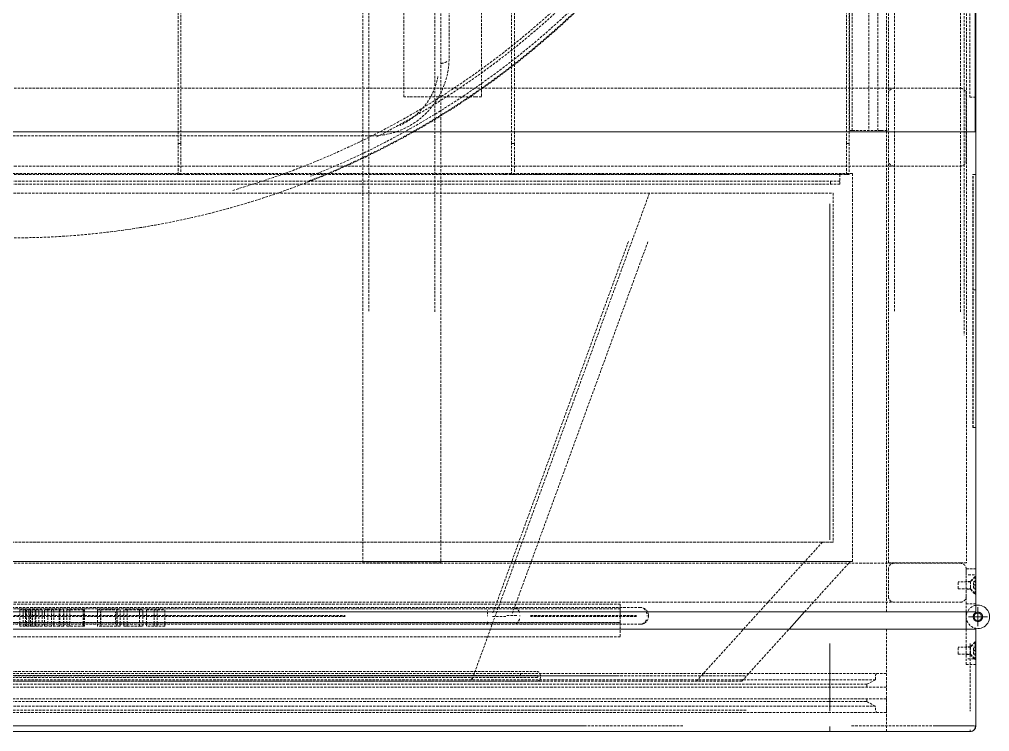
# Model space of a CAD drawing. Header units: millimetres. Extents: x 1242 to 5715, y 197 to 5386.
# Drawn here: x 3369.9 to 3868.5, y 4289.8 to 4655.7 of the extents above; entities that cross this region are included whole.
import ezdxf

# ---------------------------------------------------------------- set-up
doc = ezdxf.new("R2010")
doc.units = ezdxf.units.MM
doc.linetypes.add('HIDDEN', pattern=[1.905, 1.27, -0.635])

# ---------------------------------------------------------------- blocks, each defined once
blk = doc.blocks.new('SW_CENTERMARKSYMBOL_18')
at = {"color": 0, "linetype": 'Continuous', "lineweight": 0}
for p, q in [((-2.5, 0), (-4.89, 0)), ((0, 0), (-2.5, 0)), ((0, 2.5), (0, 4.89)), ((0, 0), (0, 2.5)), ((0, 0), (0, -2.5)), ((0, 0), (2.5, 0)), ((2.5, 0), (4.89, 0)), ((0, -2.5), (0, -4.89))]:
    blk.add_line(p, q, dxfattribs=at)

msp = doc.modelspace()

# ---------------------------------------------------------------- linework, layer by layer
at = {"color": 7, "linetype": 'HIDDEN', "lineweight": 0}
for p, q in [((3815.48, 4351.33), (3815.48, 5298.69)), ((3796.51, 5248.58), (3796.51, 4598.58)), ((3797.94, 4598.58), (3797.94, 5248.58)), ((3806.5, 5248.58), (3806.5, 4598.58)), ((3811.05, 4598.58), (3811.05, 5248.58)), ((3811.05, 4598.58), (3811.05, 5248.58)), ((3546.48, 4376.5), (3546.48, 5236.03)), ((3567.4, 4615.93), (3567.4, 5236.71)), ((3586.48, 5236.03), (3586.48, 4376.5)), ((3607.4, 5236.71), (3607.4, 4615.93)), ((3816.48, 4617.54), (3816.48, 5238.92)), ((3816.58, 4617.51), (3816.58, 5236.03)), ((3856.58, 5236.03), (3856.58, 4376.5)), ((3590.71, 4635.9), (3590.71, 5169.32)), ((3855.48, 5156.59), (3855.48, 4493.43)), ((3549.48, 5107.1), (3549.48, 4505.43)), ((3583.48, 4505.43), (3583.48, 5107.1)), ((3819.58, 5107.1), (3819.58, 4505.43)), ((3853.58, 4505.43), (3853.58, 5107.1)), ((3858.27, 5081.64), (3858.27, 4615.86)), ((3451.46, 4815.43), (3451.46, 4592.01)), ((3452.89, 4592.01), (3452.89, 4815.43)), ((3622.85, 4592.01), (3622.85, 4815.43)), ((3624.28, 4815.43), (3624.28, 4592.01)), ((3794.95, 4592.01), (3794.95, 4815.43)), ((3796.39, 4815.43), (3796.39, 4592.01)), ((2879.48, 4620.37), (3853.48, 4620.37)), ((3816.48, 4583.37), (3816.48, 4617.37)), ((3856.48, 4617.37), (3856.48, 4583.37)), ((3570.4, 4615.93), (3567.4, 4615.93)), ((3604.4, 4615.93), (3570.4, 4615.93)), ((3607.4, 4615.93), (3604.4, 4615.93)), ((3858.27, 4615.86), (3861.48, 4615.86)), ((3495.55, 4598.02), (3238.13, 4598.02)), ((3797.94, 4598.58), (3796.51, 4598.58)), ((3797.94, 4598.58), (3812.74, 4598.58)), ((3550.71, 4595.9), (3182.97, 4595.9)), ((3550.71, 4595.92), (3550.71, 4596.22)), ((3451.46, 4576.1), (3451.46, 4592.01)), ((3451.68, 4592.01), (3452.68, 4592.01)), ((3452.89, 4592.01), (3452.89, 4576.1)), ((3622.85, 4576.1), (3622.85, 4592.01)), ((3623.06, 4592.01), (3624.07, 4592.01)), ((3624.28, 4592.01), (3624.28, 4576.1)), ((3795.17, 4592.01), (3796.17, 4592.01)), ((3796.39, 4592.01), (3796.39, 4576.1)), ((3816.58, 4376.5), (3816.58, 4583.22)), ((2879.61, 4580.37), (3853.36, 4580.37)), ((3853.47, 4580.37), (3853.37, 4580.37)), ((3798.04, 4576.54), (2935.9, 4576.54)), ((3791.61, 4572.6), (2941.35, 4572.6)), ((3281.5, 4576.1), (3451.46, 4576.1)), ((3452.89, 4576.1), (3451.46, 4576.1)), ((3619.51, 4576.1), (3456.24, 4576.1)), ((3624.28, 4576.1), (3622.85, 4576.1)), ((3624.28, 4576.1), (3791.61, 4576.1)), ((3791.61, 4576.1), (3624.28, 4576.1)), ((3786.77, 4571.33), (3786.77, 4572.38)), ((3791.61, 4576.1), (3791.61, 4571.1)), ((3796.39, 4576.1), (3794.95, 4576.1)), ((3798.04, 4377.24), (3798.04, 4576.54)), ((3859.81, 4516.8), (3859.81, 4576.09)), ((3861.48, 4576.09), (3859.81, 4576.09)), ((3859.85, 4576.09), (3860.09, 4576.09)), ((3859.85, 4516.8), (3859.85, 4576.09)), ((3860.09, 4516.8), (3860.09, 4576.09)), ((3791.61, 4571.1), (2941.35, 4571.1)), ((2945.9, 4566.54), (3788.04, 4566.54)), ((3693.73, 4566.54), (3602.25, 4315.78)), ((3788.04, 4566.54), (3788.04, 4387.24)), ((3682.92, 4541.69), (3613.22, 4350.62)), ((3623.26, 4350.62), (3692.96, 4541.69)), ((3861.48, 4516.8), (3859.81, 4516.8)), ((3859.81, 4446.08), (3859.81, 4516.8)), ((3861.48, 4516.8), (3859.81, 4516.8)), ((3859.85, 4516.8), (3860.09, 4516.8)), ((3859.85, 4446.08), (3859.85, 4516.8)), ((3860.09, 4446.08), (3860.09, 4516.8)), ((3861.48, 4446.08), (3859.81, 4446.08)), ((3859.85, 4446.08), (3860.09, 4446.08)), ((3788.04, 4387.24), (2945.9, 4387.24)), ((2950.33, 4387.24), (3782.63, 4387.24)), ((3782.63, 4387.24), (3717.87, 4315.78)), ((3782.63, 4387.24), (3788.04, 4387.24)), ((3788.04, 4387.24), (3788.04, 4387.24)), ((2879.48, 4376.33), (3853.48, 4376.33)), ((2935.9, 4377.24), (3798.04, 4377.24)), ((3796.9, 4377.24), (2936.06, 4377.24)), ((3549.48, 4376.5), (3546.48, 4376.5)), ((3583.48, 4376.5), (3549.48, 4376.5)), ((3586.48, 4376.5), (3583.48, 4376.5)), ((3773.42, 4351.33), (3796.9, 4377.24)), ((3798.04, 4377.24), (3796.9, 4377.24)), ((3798.04, 4377.24), (3798.04, 4377.24)), ((3816.48, 4373.33), (3816.48, 4359.33)), ((3819.58, 4376.5), (3816.58, 4376.5)), ((3853.58, 4376.5), (3819.58, 4376.5)), ((3856.58, 4376.5), (3853.58, 4376.5)), ((3856.48, 4359.33), (3856.48, 4373.33)), ((3856.51, 4370.4), (3856.51, 4373.4)), ((3856.51, 4373.4), (3861.48, 4373.4)), ((3856.51, 4355.4), (3856.51, 4370.4)), ((3860.74, 4370.4), (3857.25, 4370.4)), ((3860.76, 4370.4), (3857.26, 4370.4)), ((3861.02, 4369.61), (3858.65, 4366.99)), ((3861.11, 4369.41), (3858.74, 4366.79)), ((3861.02, 4369.61), (3861.02, 4360.39)), ((3861.51, 4369.61), (3861.02, 4369.61)), ((3861.11, 4369.41), (3861.11, 4360.59)), ((3861.49, 4369.41), (3861.11, 4369.41)), ((3861.49, 4369.41), (3861.49, 4360.59)), ((3858.74, 4366.79), (3852.36, 4366.73)), ((3852.36, 4363.27), (3852.36, 4366.73)), ((3852.36, 4363.27), (3858.74, 4363.21)), ((3858.65, 4366.99), (3856.51, 4366.97)), ((3856.51, 4363.03), (3858.65, 4363.01)), ((3858.65, 4366.99), (3858.65, 4363.01)), ((3858.65, 4363.01), (3861.02, 4360.39)), ((3858.74, 4366.79), (3858.74, 4363.21)), ((3858.74, 4363.21), (3861.11, 4360.59)), ((3860.25, 4365.18), (3860.25, 4366.91)), ((3861.49, 4366.91), (3860.25, 4366.91)), ((3861.49, 4365.18), (3860.25, 4365.18)), ((3860.25, 4363.46), (3860.25, 4365.18)), ((3860.25, 4363.46), (3861.49, 4363.46)), ((3861.02, 4360.39), (3861.51, 4360.39)), ((3861.11, 4360.59), (3861.49, 4360.59)), ((2879.61, 4356.33), (3853.36, 4356.33)), ((3689.17, 4353.57), (3043.79, 4353.57)), ((3678.68, 4355.37), (3057.66, 4355.37)), ((3678.68, 4352.94), (3057.66, 4352.94)), ((3585.53, 4352.94), (3150.82, 4352.94)), ((3678.68, 4355.37), (3678.68, 4352.94)), ((3678.68, 4352.94), (3678.68, 4345.7)), ((3853.37, 4356.33), (3853.47, 4356.33)), ((3861.48, 4355.4), (3856.51, 4355.4)), ((3856.51, 4351.33), (3856.51, 4355.4)), ((3195.65, 4349.57), (3537.31, 4349.57)), ((3537.31, 4349), (3195.65, 4349)), ((3370.1, 4352.35), (3370.1, 4343.97)), ((3370.1, 4352.35), (3374.77, 4352.35)), ((3371.83, 4343.97), (3371.83, 4352.35)), ((3373.13, 4343.97), (3373.13, 4352.35)), ((3373.58, 4352.35), (3373.58, 4343.97)), ((3374.77, 4343.97), (3374.77, 4352.35)), ((3374.77, 4352.35), (3376.53, 4352.35)), ((3374.98, 4345.22), (3374.98, 4351.09)), ((3375.67, 4343.97), (3375.67, 4352.35)), ((3376.53, 4352.35), (3376.53, 4343.97)), ((3376.53, 4352.35), (3381.6, 4352.35)), ((3376.59, 4345.22), (3376.59, 4351.09)), ((3377.95, 4352.35), (3377.95, 4343.97)), ((3378.44, 4343.97), (3378.44, 4352.35)), ((3379.86, 4343.97), (3379.86, 4352.35)), ((3381.6, 4343.97), (3381.6, 4352.35)), ((3382.8, 4343.97), (3382.8, 4352.35)), ((3384.46, 4352.35), (3382.8, 4352.35)), ((3384.46, 4352.35), (3384.46, 4343.97)), ((3384.46, 4352.35), (3390.36, 4352.35)), ((3386.37, 4352.35), (3386.37, 4343.97)), ((3387.55, 4352.35), (3387.55, 4343.97)), ((3390.36, 4352.35), (3390.36, 4343.97)), ((3390.36, 4352.35), (3392.61, 4352.35)), ((3390.7, 4352.35), (3390.7, 4343.97)), ((3392.61, 4352.35), (3392.61, 4343.97)), ((3392.61, 4352.35), (3392.83, 4352.35)), ((3392.83, 4352.35), (3392.83, 4343.97)), ((3394.21, 4352.35), (3394.21, 4343.97)), ((3394.21, 4352.35), (3403.14, 4352.35)), ((3395.87, 4352.35), (3395.87, 4343.97)), ((3402.68, 4352.35), (3402.68, 4343.97)), ((3403.14, 4352.35), (3403.14, 4343.97)), ((3403.32, 4352.35), (3403.14, 4352.35)), ((3403.32, 4352.35), (3403.32, 4343.97)), ((3410.04, 4343.97), (3410.04, 4352.35)), ((3411.53, 4345.22), (3411.53, 4351.09)), ((3411.79, 4352.35), (3411.79, 4343.97)), ((3419.37, 4345.22), (3419.37, 4351.09)), ((3419.98, 4343.97), (3419.98, 4352.35)), ((3420.22, 4351.09), (3420.22, 4345.22)), ((3421.72, 4352.35), (3421.72, 4343.97)), ((3423.66, 4352.35), (3423.66, 4343.97)), ((3425.31, 4352.35), (3423.66, 4352.35)), ((3425.31, 4352.35), (3425.31, 4343.97)), ((3431.66, 4343.97), (3431.66, 4352.35)), ((3431.66, 4352.35), (3433.32, 4352.35)), ((3433.32, 4343.97), (3433.32, 4352.35)), ((3435.16, 4352.35), (3444.73, 4352.35)), ((3435.16, 4352.35), (3435.16, 4343.97)), ((3439.12, 4352.35), (3439.12, 4343.97)), ((3440.77, 4352.35), (3440.77, 4343.97)), ((3444.73, 4352.35), (3444.73, 4343.97)), ((3610.53, 4350.17), (3610.53, 4352.4)), ((3610.53, 4349.48), (3610.53, 4349.09)), ((3627.13, 4349.09), (3627.13, 4349.48)), ((3632.6, 4349.57), (3687.02, 4349.57)), ((3687.02, 4349), (3632.6, 4349)), ((3692.49, 4349.48), (3692.49, 4349.09)), ((3693.16, 4349.57), (3693.16, 4349.57)), ((3693.16, 4349), (3693.16, 4349)), ((3693.17, 4349.57), (3693.17, 4349)), ((3862.51, 4350.77), (3862.51, 4351.17)), ((3862.51, 4351.17), (3862.51, 4350.77)), ((3862.51, 4350.77), (3862.51, 4351.17)), ((3689.17, 4345), (3043.79, 4345)), ((3057.66, 4345.81), (3678.68, 4345.81)), ((3678.68, 4345.7), (3057.66, 4345.7)), ((3150.82, 4345.81), (3585.53, 4345.81)), ((3374.77, 4343.97), (3370.1, 4343.97)), ((3376.53, 4343.97), (3374.77, 4343.97)), ((3381.6, 4343.97), (3376.53, 4343.97)), ((3382.8, 4343.97), (3384.46, 4343.97)), ((3390.36, 4343.97), (3384.46, 4343.97)), ((3392.61, 4343.97), (3390.36, 4343.97)), ((3392.83, 4343.97), (3392.61, 4343.97)), ((3403.14, 4343.97), (3394.21, 4343.97)), ((3403.14, 4343.97), (3403.32, 4343.97)), ((3423.66, 4343.97), (3425.31, 4343.97)), ((3431.66, 4343.97), (3433.32, 4343.97)), ((3444.73, 4343.97), (3435.16, 4343.97)), ((3610.53, 4345.06), (3610.53, 4346.17)), ((3678.68, 4345.7), (3678.68, 4338.57)), ((3862.51, 4346.5), (3862.51, 4346.89)), ((3862.51, 4346.5), (3862.51, 4346.89)), ((3678.68, 4338.57), (3057.66, 4338.57)), ((3741.2, 4315.78), (3765.44, 4342.53)), ((3815.48, 4289.85), (3815.48, 4342.53)), ((3856.51, 4342.53), (3856.51, 4327.27)), ((3861.47, 4292.85), (3861.47, 4342.53)), ((3786.47, 4335.07), (3786.47, 4300.3)), ((3858.74, 4333.22), (3852.36, 4333.16)), ((3852.36, 4329.7), (3852.36, 4333.16)), ((3858.65, 4333.42), (3856.51, 4333.4)), ((3858.48, 4335.07), (3858.48, 4300.3)), ((3861.02, 4336.04), (3858.65, 4333.42)), ((3858.65, 4333.42), (3858.65, 4329.44)), ((3861.11, 4335.84), (3858.74, 4333.22)), ((3858.74, 4333.22), (3858.74, 4329.64)), ((3860.25, 4331.43), (3860.25, 4333.16)), ((3861.49, 4333.16), (3860.25, 4333.16)), ((3861.02, 4331.43), (3861.02, 4336.04)), ((3861.51, 4336.04), (3861.02, 4336.04)), ((3861.11, 4335.84), (3861.11, 4327.02)), ((3861.49, 4335.84), (3861.11, 4335.84)), ((3861.49, 4335.84), (3861.49, 4327.02)), ((3852.36, 4329.7), (3858.74, 4329.64)), ((3856.51, 4329.46), (3858.65, 4329.44)), ((3858.65, 4329.44), (3861.02, 4326.82)), ((3858.74, 4329.64), (3861.11, 4327.02)), ((3861.49, 4331.43), (3860.25, 4331.43)), ((3860.25, 4329.71), (3860.25, 4331.43)), ((3860.25, 4329.71), (3861.49, 4329.71)), ((3861.02, 4326.82), (3861.02, 4331.43)), ((3856.51, 4324.27), (3856.51, 4327.27)), ((3861.48, 4324.27), (3856.51, 4324.27)), ((3857.25, 4327.27), (3860.74, 4327.27)), ((3857.26, 4327.27), (3860.76, 4327.27)), ((3861.02, 4326.82), (3861.51, 4326.82)), ((3861.11, 4327.02), (3861.49, 4327.02)), ((3676.86, 4318.56), (3056.1, 4318.56)), ((3096.93, 4320.67), (3636.03, 4320.67)), ((3096.93, 4318.67), (3636.03, 4318.67)), ((3366.48, 4319.76), (3815.46, 4319.76)), ((3432.99, 4318.56), (3743.37, 4318.56)), ((3627.39, 4318.67), (3627.39, 4320.67)), ((3809.88, 4316.47), (3809.88, 4318.56)), ((3815.46, 4319.76), (3815.46, 4312.68)), ((3809.88, 4316.47), (2923.08, 4316.47)), ((3805.49, 4314.14), (2927.47, 4314.14)), ((3741.2, 4315.78), (2991.76, 4315.78)), ((3636.03, 4317.67), (3096.93, 4317.67)), ((3636.03, 4315.67), (3096.93, 4315.67)), ((3602.43, 4317.67), (3602.43, 4315.67)), ((3805.49, 4314.14), (3809.88, 4316.47)), ((3805.49, 4314.14), (3805.49, 4312.68)), ((3815.46, 4312.68), (2917.5, 4312.68)), ((3815.46, 4306.68), (2917.5, 4306.68)), ((2923.08, 4302.9), (3809.88, 4302.9)), ((2927.47, 4305.23), (3805.49, 4305.23)), ((3805.49, 4305.23), (3805.49, 4306.68)), ((3809.88, 4302.9), (3805.49, 4305.23)), ((3809.88, 4300.81), (3809.88, 4302.9)), ((3815.46, 4306.68), (3815.46, 4299.61)), ((3056.1, 4300.81), (3676.86, 4300.81)), ((3815.46, 4299.61), (3366.48, 4299.61)), ((3743.37, 4300.81), (3432.99, 4300.81)), ((3710.88, 4292.85), (3022.08, 4292.85)), ((3660.47, 4292.85), (3072.47, 4292.85)), ((3786.47, 4289.89), (3786.47, 4290.73)), ((3858.48, 4289.89), (3858.48, 4290.73)), ((3858.92, 4292.85), (3860.6, 4292.85)), ((3861, 4292.85), (3861.14, 4292.85)), ((3861.43, 4292.85), (3861.48, 4292.85))]:
    msp.add_line(p, q, dxfattribs=at)
at = {"color": 7, "linetype": 'Continuous', "lineweight": 15}
for p, q in [((3861.48, 5274.63), (3861.48, 4351.33)), ((3861.09, 4598), (3861.09, 5267.02)), ((3786.48, 4598), (2946.48, 4598)), ((3861.48, 4373.4), (3861.51, 4373.4)), ((3861.51, 4373.4), (3861.51, 4370.4)), ((3861.51, 4355.4), (3861.51, 4370.4)), ((3861.51, 4355.4), (3861.48, 4355.4)), ((3861.51, 4354.75), (3861.51, 4355.4)), ((3786.48, 4351.33), (2946.48, 4351.33)), ((3765.44, 4342.53), (3773.42, 4351.33)), ((3861.48, 4351.33), (3786.48, 4351.33)), ((3856.51, 4348.83), (3856.51, 4351.33)), ((3856.51, 4348.83), (3856.51, 4342.53)), ((3861.51, 4327.27), (3861.51, 4342.92)), ((2946.48, 4342.53), (3786.48, 4342.53)), ((3786.48, 4342.53), (3861.48, 4342.53)), ((3861.48, 4342.53), (3861.48, 4292.85)), ((3861.51, 4324.27), (3861.48, 4324.27)), ((3861.51, 4327.27), (3861.51, 4324.27)), ((3786.48, 4289.85), (2946.48, 4289.85))]:
    msp.add_line(p, q, dxfattribs=at)
at = {"color": 8, "linetype": 'Continuous', "lineweight": 15}
for p, q in [((3786.48, 4388.33), (3786.48, 4561)), ((3861.5, 4370.4), (3861.49, 4370.4)), ((3862.51, 4351.17), (3862.51, 4350.77)), ((3862.51, 4346.89), (3862.51, 4346.5)), ((3786.48, 4300.3), (3786.48, 4335.07)), ((3861.49, 4327.27), (3861.5, 4327.27)), ((3072.48, 4292.85), (3660.48, 4292.85)), ((3786.48, 4292.4), (3786.48, 4290.73))]:
    msp.add_line(p, q, dxfattribs=at)
at = {"color": 7, "linetype": 'Continuous', "lineweight": 15, "flags": 128}
for points in [[(3786.48, 4598), (3791.72, 4598), (3796.94, 4598), (3802.11, 4598), (3807.2, 4598), (3812.18, 4598), (3817.05, 4598), (3821.76, 4598), (3826.3, 4598), (3830.64, 4598), (3834.77, 4598), (3838.67, 4598), (3842.3, 4598), (3845.67, 4598), (3848.74, 4598), (3851.51, 4598), (3853.97, 4598), (3856.09, 4598), (3857.87, 4598), (3859.3, 4598), (3860.38, 4598), (3861.09, 4598)], [(3857.05, 4351.33), (3856.69, 4350.28), (3856.51, 4348.83)]]:
    msp.add_lwpolyline(points, dxfattribs=at)
at = {"color": 7, "linetype": 'HIDDEN', "lineweight": 0, "flags": 128}
for points in [[(3794.95, 4576.1), (3794.95, 4576.29), (3794.95, 4576.85), (3794.95, 4577.76), (3794.95, 4579.01), (3794.95, 4580.58), (3794.95, 4582.44), (3794.95, 4584.56), (3794.95, 4586.89), (3794.95, 4589.39), (3794.95, 4592.01)], [(3423.66, 4352.35), (3423.66, 4352.35)], [(3433.32, 4352.35), (3433.32, 4352.35)], [(3423.66, 4343.97), (3423.66, 4343.97)], [(3433.32, 4343.97), (3433.32, 4343.97)]]:
    msp.add_lwpolyline(points, dxfattribs=at)
at = {"color": 7, "linetype": 'Continuous', "lineweight": 15}
msp.add_circle((3862.51, 4348.83), 2.39, dxfattribs=at)
at = {"color": 7, "linetype": 'HIDDEN', "lineweight": 0}
for centre, radius, start, end in [((3550.71, 4635.9), 40, 270, 0), ((3623.49, 4350.09), 3.54, 16.6528, 73.0438), ((3689.17, 4349.57), 4, 360, 90), ((3688.6, 4349.89), 3.84, 7.9823, 61.4263), ((3862.51, 4348.83), 6, 99.5941, 155.4294), ((3623.24, 4348.68), 3.84, 298.5737, 352.0177), ((3689.17, 4349), 4, 270, 360), ((3862.51, 4348.83), 6, 180, 260.4059), ((3688.85, 4348.49), 3.54, 286.9562, 343.3472), ((3858.47, 4292.85), 3, 270, 360)]:
    msp.add_arc(centre, radius, start, end, dxfattribs=at)
at = {"color": 7, "linetype": 'Continuous', "lineweight": 15}
for centre, radius, start, end in [((3862.51, 4348.83), 6, 260.4059, 99.5941), ((3858.48, 4292.85), 3, 270, 360)]:
    msp.add_arc(centre, radius, start, end, dxfattribs=at)
at = {"color": 7, "linetype": 'HIDDEN', "lineweight": 0}
for major_axis, start_param, end_param in [((0, 2.5), 3.141593, 6.283185), ((0, 0.5), 3.141592, 6.283186)]:
    msp.add_ellipse((3636.03, 4318.17), major_axis=major_axis, ratio=0.672026, start_param=start_param, end_param=end_param, dxfattribs=at)
for points, knots in [([(3553.45, 4595.39), (3555.27, 4596.31), (3560.82, 4599.12), (3570.01, 4604.21), (3581.03, 4610.67), (3590.55, 4616.68), (3598.58, 4622.03), (3605.12, 4626.58), (3611.4, 4631.13), (3617.45, 4635.68), (3623.5, 4640.4), (3630.99, 4646.48), (3639.71, 4653.93), (3649.29, 4662.67), (3657.09, 4670.24), (3665.67, 4678.97), (3674.07, 4688.03), (3683.17, 4698.58), (3690.74, 4707.9), (3698, 4717.37), (3705.25, 4727.42), (3712.18, 4737.68), (3718.53, 4747.72), (3724.23, 4757.3), (3729.64, 4766.95), (3734.5, 4776.2), (3738.89, 4785.08), (3742.85, 4793.56), (3746.62, 4802.12), (3751.02, 4812.8), (3755.61, 4824.95), (3760.22, 4838.59), (3764.37, 4852.36), (3768.22, 4867.02), (3771.64, 4882.42), (3774.22, 4896.58), (3776.07, 4909), (3777.4, 4919.93), (3778.44, 4930.74), (3779.2, 4941.89), (3779.67, 4953.25), (3779.87, 4967.97), (3779.42, 4985.58), (3777.83, 5006.52), (3775.05, 5028.5), (3770.89, 5051.09), (3765.35, 5073.83), (3758.75, 5095.67), (3751.68, 5115.1), (3744.59, 5132.03), (3737.81, 5146.64), (3730.37, 5161.13), (3722.28, 5175.48), (3713.36, 5189.92), (3703.69, 5204.21), (3693.2, 5218.37), (3682.12, 5232.09), (3670.51, 5245.26), (3659.61, 5256.63), (3649.64, 5266.3), (3640.6, 5274.57), (3631.48, 5282.44), (3622.44, 5289.79), (3613.07, 5296.99), (3603.04, 5304.25), (3593.22, 5310.9), (3584.15, 5316.69), (3576.38, 5321.39), (3568.94, 5325.68), (3561.73, 5329.67), (3556.88, 5332.19), (3554.38, 5333.49)], [0, 0, 0, 0, 0.00673, 0.020503, 0.034598, 0.048798, 0.057605, 0.066413, 0.075019, 0.08319, 0.091359, 0.10029, 0.11499, 0.129132, 0.143027, 0.15079, 0.169479, 0.183704, 0.196705, 0.209042, 0.223014, 0.237524, 0.249847, 0.262169, 0.274238, 0.286308, 0.29659, 0.306866, 0.317142, 0.327422, 0.344922, 0.35993, 0.374856, 0.392322, 0.409864, 0.426829, 0.439734, 0.451228, 0.463099, 0.475534, 0.488041, 0.500576, 0.52403, 0.54605, 0.569772, 0.597009, 0.621684, 0.64685, 0.672171, 0.689762, 0.707337, 0.725227, 0.743417, 0.761613, 0.781155, 0.800256, 0.819651, 0.839253, 0.85809, 0.871543, 0.885005, 0.898461, 0.911249, 0.923367, 0.937394, 0.952055, 0.962446, 0.972842, 0.981988, 0.990743, 1, 1, 1, 1]), ([(3365.3, 4543.45), (3371.36, 4543.53), (3383.15, 4543.67), (3400.32, 4544.81), (3416.46, 4546.47), (3431.57, 4548.61), (3445.57, 4551.1), (3458.46, 4553.82), (3470.27, 4556.69), (3481.09, 4559.64), (3490.99, 4562.6), (3499.97, 4565.53), (3508.14, 4568.38), (3515.78, 4571.22), (3523.2, 4574.14), (3533.01, 4578.22), (3545.17, 4583.68), (3561.05, 4591.55), (3578.18, 4601), (3596.32, 4612.24), (3613.93, 4624.43), (3630.89, 4637.51), (3647.17, 4651.42), (3662.72, 4666.15), (3677.5, 4681.64), (3691.48, 4697.87), (3704.62, 4714.79), (3716.87, 4732.35), (3728.22, 4750.52), (3738.63, 4769.23), (3748.08, 4788.45), (3756.54, 4808.13), (3763.99, 4828.21), (3770.4, 4848.64), (3775.78, 4869.38), (3780.09, 4890.36), (3783.33, 4911.53), (3785.49, 4932.84), (3786.56, 4954.23), (3786.55, 4975.64), (3785.44, 4997.03), (3783.26, 5018.34), (3779.99, 5039.5), (3775.65, 5060.48), (3770.25, 5081.2), (3763.81, 5101.63), (3756.33, 5121.7), (3747.85, 5141.36), (3738.38, 5160.57), (3727.94, 5179.28), (3716.57, 5197.42), (3704.29, 5214.97), (3691.68, 5231.17), (3678.9, 5246.07), (3666.07, 5259.73), (3652.66, 5272.82), (3638.64, 5285.24), (3628.33, 5293.86), (3622.55, 5298.13), (3621.8, 5298.69)], [0, 0, 0, 0, 0.017346, 0.033766, 0.04926, 0.063828, 0.077469, 0.089966, 0.101569, 0.112278, 0.122094, 0.13117, 0.13932, 0.14689, 0.154497, 0.162152, 0.177327, 0.192686, 0.212906, 0.23334, 0.253781, 0.274221, 0.294662, 0.315103, 0.335543, 0.355984, 0.376425, 0.396865, 0.417306, 0.437747, 0.458187, 0.478628, 0.499069, 0.519509, 0.53995, 0.560391, 0.580831, 0.601272, 0.621713, 0.642153, 0.662594, 0.683034, 0.703475, 0.723916, 0.744356, 0.764797, 0.785238, 0.805678, 0.826119, 0.84656, 0.867, 0.887441, 0.907882, 0.925768, 0.943654, 0.96154, 0.979426, 0.997312, 1, 1, 1, 1]), ([(3722.5, 5183.27), (3724.08, 5180.75), (3729.42, 5172.23), (3737.52, 5157.17), (3746.78, 5138.23), (3755.32, 5118.09), (3763.06, 5096.83), (3769.78, 5074.51), (3775.19, 5052.18), (3779.3, 5029.95), (3782.18, 5007.92), (3783.85, 4986.18), (3784.4, 4964.66), (3783.85, 4943.14), (3782.18, 4921.4), (3779.3, 4899.36), (3775.19, 4877.14), (3769.78, 4854.81), (3763.06, 4832.49), (3755.33, 4811.23), (3746.77, 4791.09), (3737.55, 4772.12), (3727.32, 4753.49), (3716.07, 4735.29), (3703.84, 4717.59), (3690.66, 4700.48), (3676.59, 4684.03), (3661.66, 4668.31), (3645.93, 4653.38), (3629.48, 4639.3), (3612.37, 4626.12), (3594.67, 4613.89), (3576.47, 4602.64), (3557.84, 4592.42), (3538.89, 4583.15), (3525.95, 4577.81), (3519.51, 4575.15)], [0, 0, 0, 0, 0.012195, 0.041308, 0.070194, 0.098819, 0.131171, 0.163098, 0.194559, 0.225518, 0.255943, 0.285805, 0.315082, 0.344359, 0.374222, 0.404647, 0.435605, 0.467066, 0.498993, 0.531346, 0.559971, 0.588856, 0.61797, 0.647275, 0.676737, 0.706316, 0.735975, 0.765673, 0.795371, 0.82503, 0.854609, 0.884071, 0.913376, 0.94249, 0.971375, 1, 1, 1, 1]), ([(3518.75, 4572.78), (3519.24, 4572.96), (3526.32, 4575.52), (3539.66, 4581.48), (3558.76, 4590.64), (3577.46, 4600.95), (3595.75, 4612.24), (3613.53, 4624.53), (3630.72, 4637.77), (3647.25, 4651.91), (3663.05, 4666.91), (3678.05, 4682.71), (3692.19, 4699.24), (3705.43, 4716.43), (3717.72, 4734.21), (3729.02, 4752.5), (3739.31, 4771.21), (3748.56, 4790.28), (3757.16, 4810.51), (3764.93, 4831.87), (3771.69, 4854.29), (3777.12, 4876.72), (3781.25, 4899.06), (3784.14, 4921.19), (3785.82, 4943.04), (3786.37, 4964.66), (3785.82, 4986.28), (3784.14, 5008.12), (3781.25, 5030.26), (3777.12, 5052.59), (3771.69, 5075.02), (3764.93, 5097.45), (3757.16, 5118.81), (3748.55, 5139.03), (3739.35, 5158.12), (3732.38, 5170.48), (3728.89, 5176.68)], [0, 0, 0, 0, 0.002177, 0.031092, 0.060271, 0.089679, 0.119282, 0.149043, 0.178922, 0.208881, 0.238881, 0.26888, 0.298839, 0.328719, 0.358479, 0.388082, 0.417491, 0.446669, 0.475584, 0.508265, 0.540516, 0.572296, 0.603568, 0.634302, 0.664467, 0.694041, 0.723615, 0.75378, 0.784514, 0.815786, 0.847566, 0.879817, 0.912498, 0.941413, 0.970591, 1, 1, 1, 1]), ([(3766.68, 4868.3), (3765.2, 4862.3), (3761.87, 4848.81), (3755.2, 4828.22), (3746.97, 4806.57), (3737.49, 4785.42), (3726.86, 4764.83), (3715.09, 4744.87), (3702.21, 4725.61), (3688.28, 4707.09), (3673.33, 4689.39), (3657.41, 4672.55), (3640.57, 4656.63), (3622.87, 4641.68), (3604.35, 4627.75), (3585.09, 4614.88), (3565.13, 4603.1), (3544.54, 4592.46), (3523.39, 4583.02), (3501.76, 4574.68), (3486.99, 4570.17), (3479.61, 4567.91)], [0, 0, 0, 0, 0.042553, 0.095745, 0.148936, 0.202128, 0.255319, 0.308511, 0.361702, 0.414894, 0.468085, 0.521277, 0.574468, 0.62766, 0.680851, 0.734043, 0.787234, 0.840426, 0.893617, 0.946809, 1, 1, 1, 1]), ([(3586.61, 4633.12), (3586.93, 4633.15), (3587.59, 4633.19), (3588.47, 4633.48), (3589.28, 4633.85), (3589.69, 4634.17), (3589.9, 4634.33)], [0, 0, 0, 0, 0.238041, 0.488484, 0.744242, 1, 1, 1, 1]), ([(3585.02, 4626.32), (3584.58, 4624.42), (3583.81, 4621.15), (3581.78, 4616.73), (3579.52, 4612.98), (3576.96, 4609.76), (3574.28, 4607.07), (3571.57, 4604.85), (3568.61, 4602.86), (3566.43, 4601.77), (3565.35, 4601.23)], [0, 0, 0, 0, 0.187405, 0.323336, 0.459249, 0.59367, 0.696136, 0.796966, 0.898541, 1, 1, 1, 1]), ([(3816.48, 4617.37), (3816.48, 4617.41), (3816.48, 4617.51), (3816.49, 4617.65), (3816.51, 4617.79), (3816.53, 4617.93), (3816.58, 4618.13), (3816.66, 4618.4), (3816.83, 4618.79), (3817.11, 4619.24), (3817.53, 4619.67), (3817.99, 4619.99), (3818.4, 4620.17), (3818.73, 4620.27), (3818.98, 4620.33), (3819.23, 4620.36), (3819.4, 4620.36), (3819.48, 4620.37)], [0, 0, 0, 0, 0.024499, 0.04924, 0.074247, 0.099543, 0.125149, 0.186007, 0.250202, 0.365957, 0.499979, 0.624941, 0.749917, 0.812815, 0.874961, 0.937589, 1, 1, 1, 1]), ([(3853.48, 4620.37), (3853.53, 4620.37), (3853.64, 4620.36), (3853.81, 4620.35), (3854.01, 4620.32), (3854.24, 4620.27), (3854.58, 4620.17), (3854.99, 4619.98), (3855.45, 4619.65), (3855.85, 4619.24), (3856.14, 4618.79), (3856.31, 4618.4), (3856.39, 4618.11), (3856.45, 4617.84), (3856.48, 4617.6), (3856.48, 4617.44), (3856.48, 4617.37)], [0, 0, 0, 0, 0.037055, 0.078706, 0.125053, 0.187198, 0.250099, 0.387029, 0.500046, 0.634064, 0.749831, 0.814019, 0.874888, 0.917375, 0.959044, 1, 1, 1, 1]), ([(3812.74, 4598.58), (3813.18, 4598.58), (3813.66, 4598.58), (3814.58, 4598.58), (3815.02, 4598.58), (3815.75, 4598.58), (3816.04, 4598.58), (3816.4, 4598.58), (3816.48, 4598.58), (3816.48, 4598.58)], [0, 0, 0, 0, 0.25, 0.25, 0.5, 0.5, 0.75, 0.75, 1, 1, 1, 1]), ([(3819.48, 4580.37), (3819.43, 4580.37), (3819.33, 4580.37), (3819.16, 4580.38), (3818.96, 4580.41), (3818.73, 4580.46), (3818.38, 4580.56), (3817.98, 4580.75), (3817.51, 4581.08), (3817.11, 4581.49), (3816.83, 4581.94), (3816.66, 4582.33), (3816.57, 4582.63), (3816.52, 4582.89), (3816.49, 4583.13), (3816.48, 4583.29), (3816.48, 4583.37)], [0, 0, 0, 0, 0.0370551, 0.0787055, 0.1250529, 0.1871978, 0.2500992, 0.3870294, 0.5000458, 0.634064, 0.7498305, 0.8140187, 0.8748878, 0.9173753, 0.9590441, 1, 1, 1, 1]), ([(3856.48, 4583.37), (3856.48, 4583.32), (3856.48, 4583.23), (3856.47, 4583.08), (3856.45, 4582.94), (3856.43, 4582.8), (3856.39, 4582.6), (3856.31, 4582.33), (3856.14, 4581.94), (3855.85, 4581.49), (3855.44, 4581.07), (3854.97, 4580.74), (3854.57, 4580.56), (3854.24, 4580.46), (3853.99, 4580.41), (3853.74, 4580.37), (3853.57, 4580.37), (3853.48, 4580.37)], [0, 0, 0, 0, 0.024499, 0.04924, 0.074246, 0.099543, 0.125149, 0.186007, 0.250202, 0.365957, 0.499979, 0.624941, 0.749917, 0.812815, 0.874961, 0.937589, 1, 1, 1, 1]), ([(3452.89, 4576.1), (3452.89, 4576.1), (3452.96, 4576.1), (3453.29, 4576.1), (3453.55, 4576.1), (3454.2, 4576.1), (3454.59, 4576.1), (3455.42, 4576.1), (3455.84, 4576.1), (3456.24, 4576.1)], [0, 0, 0, 0, 0.25, 0.25, 0.5, 0.5, 0.75, 0.75, 1, 1, 1, 1]), ([(3622.67, 4576.1), (3622.67, 4576.1), (3622.6, 4576.1), (3622.09, 4576.1), (3621.21, 4576.1), (3620.27, 4576.1), (3619.7, 4576.1), (3619.51, 4576.1)], [0, 0, 0, 0, 0.039142, 0.322585, 0.599329, 0.863774, 1, 1, 1, 1]), ([(3794.78, 4576.1), (3794.77, 4576.1), (3794.7, 4576.1), (3794.2, 4576.1), (3793.32, 4576.1), (3792.38, 4576.1), (3791.81, 4576.1), (3791.61, 4576.1)], [0, 0, 0, 0, 0.039141, 0.322585, 0.599329, 0.863774, 1, 1, 1, 1]), ([(3819.48, 4376.33), (3819.43, 4376.33), (3819.33, 4376.33), (3819.16, 4376.31), (3818.96, 4376.29), (3818.73, 4376.24), (3818.38, 4376.13), (3817.98, 4375.94), (3817.51, 4375.62), (3817.12, 4375.21), (3816.83, 4374.76), (3816.66, 4374.36), (3816.57, 4374.07), (3816.52, 4373.8), (3816.49, 4373.57), (3816.48, 4373.41), (3816.48, 4373.33)], [0, 0, 0, 0, 0.037055, 0.078706, 0.125053, 0.187198, 0.250099, 0.387029, 0.500046, 0.634064, 0.749831, 0.814019, 0.874888, 0.917375, 0.959044, 1, 1, 1, 1]), ([(3856.48, 4373.33), (3856.48, 4373.38), (3856.48, 4373.47), (3856.47, 4373.61), (3856.45, 4373.75), (3856.43, 4373.89), (3856.39, 4374.1), (3856.31, 4374.36), (3856.14, 4374.76), (3855.85, 4375.21), (3855.44, 4375.63), (3854.97, 4375.95), (3854.57, 4376.14), (3854.24, 4376.24), (3853.99, 4376.29), (3853.73, 4376.32), (3853.57, 4376.33), (3853.48, 4376.33)], [0, 0, 0, 0, 0.024499, 0.04924, 0.074246, 0.099543, 0.125149, 0.186007, 0.250202, 0.365957, 0.499979, 0.624941, 0.749917, 0.812815, 0.874961, 0.937589, 1, 1, 1, 1]), ([(3816.48, 4359.33), (3816.48, 4359.28), (3816.48, 4359.19), (3816.49, 4359.05), (3816.51, 4358.91), (3816.53, 4358.77), (3816.58, 4358.56), (3816.66, 4358.3), (3816.83, 4357.9), (3817.12, 4357.45), (3817.53, 4357.03), (3817.99, 4356.71), (3818.4, 4356.52), (3818.73, 4356.42), (3818.98, 4356.37), (3819.23, 4356.34), (3819.4, 4356.33), (3819.48, 4356.33)], [0, 0, 0, 0, 0.024499, 0.04924, 0.074247, 0.099543, 0.125149, 0.186007, 0.250202, 0.365957, 0.499979, 0.624941, 0.749917, 0.812815, 0.874961, 0.937589, 1, 1, 1, 1]), ([(3853.48, 4356.33), (3853.53, 4356.33), (3853.64, 4356.33), (3853.81, 4356.35), (3854.01, 4356.37), (3854.24, 4356.42), (3854.58, 4356.53), (3854.99, 4356.72), (3855.45, 4357.04), (3855.85, 4357.45), (3856.14, 4357.9), (3856.31, 4358.3), (3856.39, 4358.59), (3856.45, 4358.86), (3856.48, 4359.09), (3856.48, 4359.25), (3856.48, 4359.33)], [0, 0, 0, 0, 0.037055, 0.078706, 0.125053, 0.187198, 0.250099, 0.387029, 0.500046, 0.634064, 0.749831, 0.814019, 0.874888, 0.917375, 0.959044, 1, 1, 1, 1]), ([(3410.04, 4352.35), (3410.04, 4352.35), (3410.6, 4352.35), (3411.71, 4352.35), (3412.83, 4352.35), (3414.22, 4352.35), (3415.89, 4352.35), (3416.97, 4352.35), (3417.95, 4352.35), (3418.84, 4352.35), (3419.73, 4352.35), (3420.43, 4352.35), (3420.95, 4352.35), (3421.47, 4352.35), (3421.72, 4352.35), (3421.72, 4352.35)], [-5, -5, -5, -5, -4, -4, -4, -3, -3, -3, -2, -2, -2, -1, -1, -1, 0, 0, 0, 0]), ([(3431.66, 4352.35), (3431.66, 4352.35), (3431.66, 4352.35), (3431.66, 4352.35), (3431.66, 4352.35), (3431.41, 4352.35), (3430.89, 4352.35), (3430.37, 4352.35), (3429.54, 4352.35), (3428.39, 4352.35), (3427.71, 4352.35), (3427.13, 4352.35), (3426.66, 4352.35), (3426.18, 4352.35), (3425.84, 4352.35), (3425.63, 4352.35), (3425.42, 4352.35), (3425.31, 4352.35), (3425.31, 4352.35), (3425.31, 4352.35), (3425.31, 4352.35), (3425.31, 4352.35)], [-16, -16, -16, -16, -15, -15, -15, -14, -14, -14, -13, -13, -13, -12, -12, -12, -11, -11, -11, -10, -10, -10, -9, -9, -9, -9]), ([(3613, 4349), (3613.8, 4349), (3616.23, 4349), (3618.45, 4349), (3619.93, 4349)], [0, 0, 0, 0, 0.3289036, 1, 1, 1, 1]), ([(3625.5, 4349.57), (3625, 4349.57), (3623.47, 4349.57), (3621.36, 4349.57), (3619.93, 4349.57)], [0, 0, 0, 0, 0.328904, 1, 1, 1, 1]), ([(3421.72, 4343.97), (3421.72, 4343.97), (3421.47, 4343.97), (3420.95, 4343.97), (3420.43, 4343.97), (3419.73, 4343.97), (3418.84, 4343.97), (3417.95, 4343.97), (3416.97, 4343.97), (3415.89, 4343.97), (3414.22, 4343.97), (3412.83, 4343.97), (3411.71, 4343.97), (3410.6, 4343.97), (3410.04, 4343.97), (3410.04, 4343.97)], [-5, -5, -5, -5, -4, -4, -4, -3, -3, -3, -2, -2, -2, -1, -1, -1, 0, 0, 0, 0]), ([(3425.31, 4343.97), (3425.31, 4343.97), (3425.31, 4343.97), (3425.31, 4343.97), (3425.31, 4343.97), (3425.42, 4343.97), (3425.63, 4343.97), (3425.84, 4343.97), (3426.18, 4343.97), (3426.66, 4343.97), (3427.13, 4343.97), (3427.71, 4343.97), (3428.39, 4343.97), (3429.54, 4343.97), (3430.37, 4343.97), (3430.89, 4343.97), (3431.41, 4343.97), (3431.66, 4343.97), (3431.66, 4343.97), (3431.66, 4343.97), (3431.66, 4343.97), (3431.66, 4343.97)], [-16, -16, -16, -16, -15, -15, -15, -14, -14, -14, -13, -13, -13, -12, -12, -12, -11, -11, -11, -10, -10, -10, -9, -9, -9, -9]), ([(3809.88, 4318.56), (3809.88, 4318.59), (3809.89, 4318.65), (3809.9, 4318.74), (3809.91, 4318.83), (3809.94, 4318.92), (3809.97, 4319.01), (3810.03, 4319.14), (3810.14, 4319.31), (3810.3, 4319.47), (3810.48, 4319.6), (3810.68, 4319.69), (3810.86, 4319.74), (3810.99, 4319.76), (3811.06, 4319.76), (3811.08, 4319.76)], [0, 0, 0, 0, 0.039176, 0.079231, 0.120278, 0.162409, 0.2057, 0.250212, 0.365971, 0.500012, 0.609324, 0.749962, 0.877298, 0.950255, 1, 1, 1, 1]), ([(3811.08, 4299.61), (3811.05, 4299.61), (3810.99, 4299.61), (3810.89, 4299.62), (3810.79, 4299.64), (3810.65, 4299.69), (3810.48, 4299.76), (3810.3, 4299.9), (3810.14, 4300.06), (3810.02, 4300.24), (3809.95, 4300.4), (3809.91, 4300.54), (3809.89, 4300.67), (3809.89, 4300.76), (3809.88, 4300.81)], [0, 0, 0, 0, 0.055363, 0.121838, 0.174858, 0.250118, 0.387977, 0.500093, 0.634121, 0.749909, 0.81618, 0.879776, 0.940939, 1, 1, 1, 1]), ([(3797.6, 4292.85), (3800.38, 4292.85), (3806.38, 4292.85), (3815.26, 4292.85), (3824.07, 4292.85), (3832.3, 4292.85), (3837.1, 4292.85), (3839.51, 4292.85)], [0, 0, 0, 0, 0.177051, 0.382788, 0.588525, 0.794263, 1, 1, 1, 1])]:
    msp.add_open_spline(points, degree=3, knots=knots, dxfattribs=at)
at = {"color": 7, "linetype": 'Continuous', "lineweight": 15}
for points, knots in [([(3862.51, 4351.22), (3862.35, 4351.22), (3862.2, 4351.2), (3861.89, 4351.14), (3861.74, 4351.1), (3861.45, 4350.98), (3861.31, 4350.9), (3861.05, 4350.73), (3860.93, 4350.63), (3860.6, 4350.3), (3860.42, 4350.03), (3860.24, 4349.6), (3860.2, 4349.45), (3860.14, 4349.14), (3860.12, 4348.99), (3860.12, 4348.67), (3860.14, 4348.52), (3860.2, 4348.21), (3860.24, 4348.06), (3860.36, 4347.77), (3860.43, 4347.64), (3860.61, 4347.38), (3860.71, 4347.25), (3861.04, 4346.92), (3861.31, 4346.74), (3861.74, 4346.57), (3861.89, 4346.52), (3862.19, 4346.46), (3862.35, 4346.44), (3862.51, 4346.44)], [0, 0, 0, 0, 0.0625, 0.0625, 0.125, 0.125, 0.1875, 0.1875, 0.25, 0.25, 0.375, 0.375, 0.4375, 0.4375, 0.5, 0.5, 0.5625, 0.5625, 0.625, 0.625, 0.6875, 0.6875, 0.75, 0.75, 0.875, 0.875, 0.9375, 0.9375, 1, 1, 1, 1]), ([(3862.51, 4346.44), (3862.67, 4346.44), (3862.82, 4346.46), (3863.13, 4346.52), (3863.28, 4346.56), (3863.57, 4346.68), (3863.7, 4346.76), (3863.96, 4346.93), (3864.09, 4347.03), (3864.42, 4347.36), (3864.6, 4347.63), (3864.77, 4348.06), (3864.82, 4348.21), (3864.88, 4348.52), (3864.9, 4348.67), (3864.9, 4348.99), (3864.88, 4349.14), (3864.82, 4349.45), (3864.77, 4349.6), (3864.66, 4349.89), (3864.58, 4350.03), (3864.41, 4350.29), (3864.31, 4350.41), (3863.98, 4350.74), (3863.71, 4350.92), (3863.28, 4351.1), (3863.13, 4351.14), (3862.82, 4351.2), (3862.67, 4351.22), (3862.51, 4351.22)], [0, 0, 0, 0, 0.0625, 0.0625, 0.125, 0.125, 0.1875, 0.1875, 0.25, 0.25, 0.375, 0.375, 0.4375, 0.4375, 0.5, 0.5, 0.5625, 0.5625, 0.625, 0.625, 0.6875, 0.6875, 0.75, 0.75, 0.875, 0.875, 0.9375, 0.9375, 1, 1, 1, 1]), ([(3858.48, 4289.85), (3858.48, 4289.85), (3858.48, 4289.85), (3858.46, 4289.85), (3858.44, 4289.85), (3858.4, 4289.85), (3858.35, 4289.85), (3858.29, 4289.85), (3858.22, 4289.85), (3858.06, 4289.85), (3857.73, 4289.85), (3857.13, 4289.85), (3856.35, 4289.85), (3855.1, 4289.85), (3853.11, 4289.85), (3850.08, 4289.85), (3846.44, 4289.85), (3842.23, 4289.85), (3837.48, 4289.85), (3832.23, 4289.85), (3826.55, 4289.85), (3820.48, 4289.85), (3814.08, 4289.85), (3808.53, 4289.85), (3803.98, 4289.85), (3800.53, 4289.85), (3797.05, 4289.85), (3794.24, 4289.85), (3792.13, 4289.85), (3790.72, 4289.85), (3789.31, 4289.85), (3787.89, 4289.85), (3786.95, 4289.85), (3786.48, 4289.85)], [0, 0, 0, 0, 0.007803, 0.015607, 0.023412, 0.031221, 0.039035, 0.046854, 0.05468, 0.062514, 0.093757, 0.125028, 0.156296, 0.187541, 0.250029, 0.31252, 0.375019, 0.437515, 0.5, 0.562486, 0.624982, 0.68748, 0.749972, 0.81246, 0.8437, 0.874973, 0.906239, 0.937487, 0.950015, 0.962526, 0.975024, 0.987514, 1, 1, 1, 1]), ([(3859.58, 4290.06), (3860.11, 4290.4), (3861.18, 4291.08), (3861.14, 4292.26), (3861.12, 4292.85)], [0, 0, 0, 0, 0.50015, 1, 1, 1, 1])]:
    msp.add_open_spline(points, degree=3, knots=knots, dxfattribs=at)
for points in [[(3862.51, 4346.94), (3862.01, 4346.94), (3861.03, 4347.35), (3860.41, 4348.83), (3861.03, 4350.31), (3862.01, 4350.72), (3862.51, 4350.72)], [(3862.51, 4350.72), (3863, 4350.72), (3863.99, 4350.31), (3864.6, 4348.83), (3863.99, 4347.35), (3863, 4346.94), (3862.51, 4346.94)]]:
    msp.add_open_spline(points, degree=3, dxfattribs=at)
at = {"color": 8, "linetype": 'Continuous', "lineweight": 15}
msp.add_open_spline([(3860.56, 4292.85), (3860.08, 4292.85), (3859.05, 4292.85), (3855.95, 4292.85), (3851.61, 4292.85), (3846.19, 4292.85), (3841.74, 4292.85), (3839.52, 4292.85)], degree=3, knots=[0, 0, 0, 0, 0.175813, 0.38186, 0.587906, 0.793953, 1, 1, 1, 1], dxfattribs=at)

# ---------------------------------------------------------------- block references
at = {"color": 7, "linetype": 'Continuous', "lineweight": 0}
msp.add_blockref('SW_CENTERMARKSYMBOL_18', (3862.51, 4348.83), dxfattribs=at)

doc.saveas('drawing.dxf')
